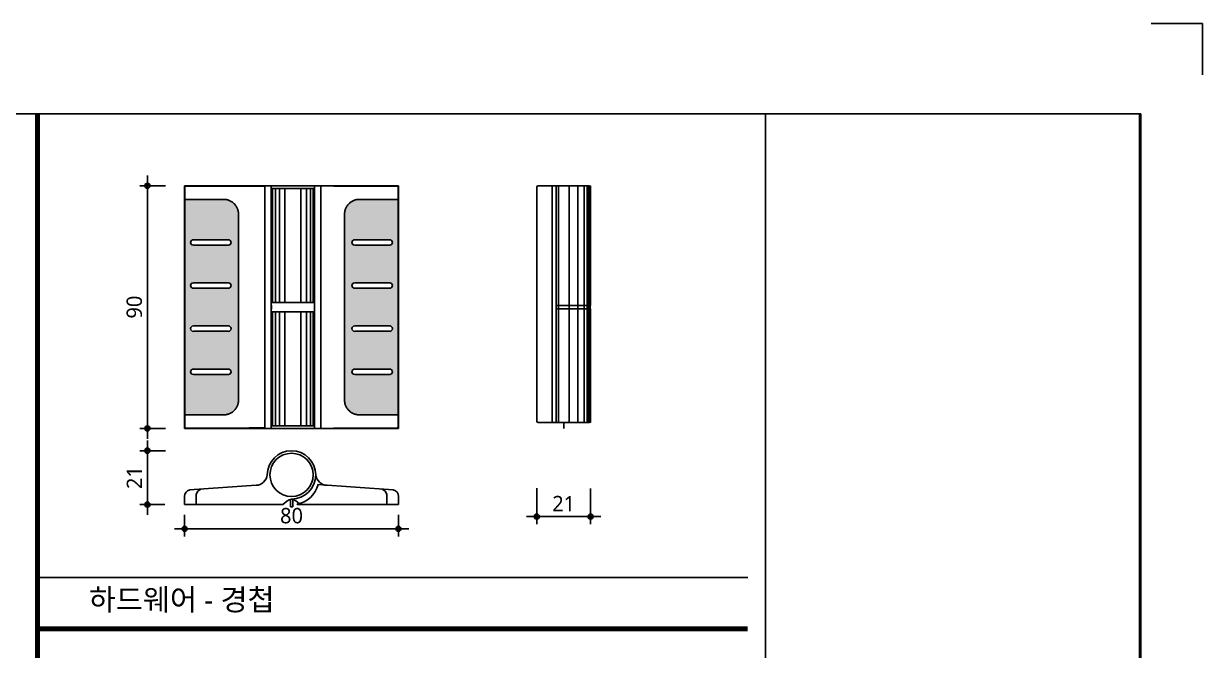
# Model space of a CAD drawing. Extents: x -256 to 8104, y -176 to 5714.
# Drawn here: x 5805 to 8104, y 4493 to 5714 of the extents above; entities that cross this region are included whole.
import ezdxf
from ezdxf.enums import TextEntityAlignment as Align

# ---------------------------------------------------------------- set-up
doc = ezdxf.new("R2010")
doc.units = 0
doc.header["$LTSCALE"] = 30
doc.layers.get('0').update_dxf_attribs({"linetype": 'CONTINUOUS'})
doc.layers.get('DEFPOINTS').update_dxf_attribs({"linetype": 'CONTINUOUS'})
for name, color, linetype in [('curior-0Line', 252, 'CONTINUOUS'), ('DIM', 7, 'CONTINUOUS'), ('TIT', 3, 'CONTINUOUS'), ('부자재', 4, 'CONTINUOUS'), ('해치', 8, 'CONTINUOUS')]:
    doc.layers.add(name, color=color, linetype=linetype)
doc.styles.add('돋움', font='malgun.ttf')
doc.dimstyles.new('10', dxfattribs={"dimscale": 10, "dimtxt": 3, "dimasz": 1, "dimexe": 1.5, "dimexo": 2, "dimgap": 1, "dimtad": 1, "dimdec": 0, "dimlunit": 6, "dimtxsty": '돋움', "dimblk": 'DIMDOT', "dimcen": -1, "dimdle": 1.5, "dimclrt": 3, "dimazin": 3, "dimtfac": 1, "dimtdec": 0, "dimtix": 1, "dimtmove": 2, "dimatfit": 3, "dimldrblk": 'DIMDOT', "dimarcsym": 0})

# ---------------------------------------------------------------- blocks, each defined once
blk = doc.blocks.new('DIMDOT')
at = {"linetype": 'Continuous'}
blk.add_line((-2, 0), (2, 0), dxfattribs=at)
for radius in [0.5, 0.25]:
    blk.add_circle((0, 0), radius, dxfattribs=at)
blk = doc.blocks.new('*D1217')
at = {"layer": 'DEFPOINTS', "color": 0}
for p in [(54574.8, -8388), (54519.8, -8861.1), (54574.8, -8861.1)]:
    blk.add_point(p, dxfattribs=at)
at = {"layer": 'DIM', "color": 0, "lineweight": -2, "ltscale": 10}
for p, q in [((54554.8, -8388), (54504.8, -8388)), ((54519.8, -8398), (54519.8, -8851.1)), ((54554.8, -8861.1), (54504.8, -8861.1))]:
    blk.add_line(p, q, dxfattribs=at)
at = {"layer": 'DIM', "color": 0, "lineweight": -2, "xscale": 10, "yscale": 10, "zscale": 10}
for p, rotation in [((54519.8, -8388), 90), ((54519.8, -8861.1), 270)]:
    blk.add_blockref('DIMDOT', p, dxfattribs=dict(at, rotation=rotation))
at = {"layer": 'DIM', "color": 3, "insert": (54494.3, -8624.6), "char_height": 30, "attachment_point": 5, "rotation": 90, "style": '돋움'}
blk.add_mtext('90', dxfattribs=at)
blk = doc.blocks.new('*D1218')
at = {"layer": 'DEFPOINTS', "color": 0}
for p in [(54592.4, -9009.4), (55009.5, -9009.4), (55009.5, -9056.7)]:
    blk.add_point(p, dxfattribs=at)
at = {"layer": 'DIM', "color": 0, "lineweight": -2, "ltscale": 10}
for p, q in [((54592.4, -9029.4), (54592.4, -9071.7)), ((55009.5, -9029.4), (55009.5, -9071.7)), ((54602.4, -9056.7), (54999.5, -9056.7))]:
    blk.add_line(p, q, dxfattribs=at)
at = {"layer": 'DIM', "color": 0, "lineweight": -2, "xscale": 10, "yscale": 10, "zscale": 10, "rotation": 180}
blk.add_blockref('DIMDOT', (54592.4, -9056.7), dxfattribs=at)
at = {"layer": 'DIM', "color": 0, "lineweight": -2, "xscale": 10, "yscale": 10, "zscale": 10}
blk.add_blockref('DIMDOT', (55009.5, -9056.7), dxfattribs=at)
at = {"layer": 'DIM', "color": 3, "insert": (54800.9, -9031.2), "char_height": 30, "attachment_point": 5, "style": '돋움'}
blk.add_mtext('80', dxfattribs=at)
blk = doc.blocks.new('*D1219')
at = {"layer": 'DEFPOINTS', "color": 0}
for p in [(54519.8, -8904.4), (54574.8, -8904.4), (54574.1, -9009.4)]:
    blk.add_point(p, dxfattribs=at)
at = {"layer": 'DIM', "color": 0, "lineweight": -2, "ltscale": 10}
for p, q in [((54554.8, -8904.4), (54504.8, -8904.4)), ((54519.8, -8999.4), (54519.8, -8914.4)), ((54554.1, -9009.4), (54504.8, -9009.4))]:
    blk.add_line(p, q, dxfattribs=at)
at = {"layer": 'DIM', "color": 0, "lineweight": -2, "xscale": 10, "yscale": 10, "zscale": 10}
for p, rotation in [((54519.8, -8904.4), 90), ((54519.8, -9009.4), 270)]:
    blk.add_blockref('DIMDOT', p, dxfattribs=dict(at, rotation=rotation))
at = {"layer": 'DIM', "color": 3, "insert": (54494.4, -8956.9), "char_height": 30, "attachment_point": 5, "rotation": 90, "style": '돋움'}
blk.add_mtext('21', dxfattribs=at)
blk = doc.blocks.new('*D1220')
at = {"layer": 'DEFPOINTS', "color": 0}
for p in [(55279.3, -8957.2), (55384.3, -8957.9), (55279.3, -9032.9)]:
    blk.add_point(p, dxfattribs=at)
at = {"layer": 'DIM', "color": 0, "lineweight": -2, "ltscale": 10}
for p, q in [((55279.3, -8977.2), (55279.3, -9047.9)), ((55384.3, -8977.9), (55384.3, -9047.9)), ((55374.3, -9032.9), (55289.3, -9032.9))]:
    blk.add_line(p, q, dxfattribs=at)
at = {"layer": 'DIM', "color": 0, "lineweight": -2, "xscale": 10, "yscale": 10, "zscale": 10, "rotation": 180}
blk.add_blockref('DIMDOT', (55279.3, -9032.9), dxfattribs=at)
at = {"layer": 'DIM', "color": 0, "lineweight": -2, "xscale": 10, "yscale": 10, "zscale": 10}
blk.add_blockref('DIMDOT', (55384.3, -9032.9), dxfattribs=at)
at = {"layer": 'DIM', "color": 3, "insert": (55331.8, -9007.5), "char_height": 30, "attachment_point": 5, "style": '돋움'}
blk.add_mtext('21', dxfattribs=at)
blk = doc.blocks.new('BASIC_45', base_point=(48473.5, -13786.3))
at = {"layer": '해치'}
h = blk.add_hatch(dxfattribs=at)
h.set_pattern_fill('DOTS', color=256, scale=2.628474)
h.set_pattern_definition([(0, (51630.654, -8053.001), (2.086351, 4.172702), [0, -4.172702])])
edge = h.paths.add_edge_path()
edge.add_line((54592.9, -8834.6), (54592.9, -8834.6))
edge.add_spline(control_points=[(54592.9, -8834.6), (54593.1, -8834.6), (54604.7, -8834.6)], knot_values=[-0.724312, -0.724312, -0.724312, 0.724312, 0.724312, 0.724312], weights=[1, 0.748956, 1], degree=2, periodic=0)
edge.add_line((54604.7, -8834.6), (54668.6, -8834.6))
edge.add_spline(control_points=[(54668.6, -8834.6), (54697.5, -8834.6), (54697.5, -8805.7)], knot_values=[-1.570796, -1.570796, -1.570796, 0, 0, 0], weights=[1, 0.707107, 1], degree=2, periodic=0)
edge.add_line((54697.5, -8805.7), (54697.5, -8443.5))
edge.add_spline(control_points=[(54697.5, -8443.5), (54697.5, -8414.6), (54668.6, -8414.6)], knot_values=[0, 0, 0, 1.570796, 1.570796, 1.570796], weights=[1, 0.707107, 1], degree=2, periodic=0)
edge.add_line((54668.6, -8414.6), (54604.7, -8414.6))
edge.add_spline(control_points=[(54604.7, -8414.6), (54593.1, -8414.6), (54592.9, -8414.6)], knot_values=[-0.724312, -0.724312, -0.724312, 0.724312, 0.724312, 0.724312], weights=[1, 0.748956, 1], degree=2, periodic=0)
edge.add_line((54592.9, -8414.6), (54592.9, -8834.6))
h.paths.add_polyline_path([(54677.8, -8493.3, -0.414214), (54683, -8498.6, -0.414214), (54677.8, -8503.8), (54609.4, -8503.8, -0.414214), (54604.2, -8498.6, -0.414214), (54609.4, -8493.3)], flags=16)
h.paths.add_polyline_path([(54677.8, -8577.3, -0.414214), (54683, -8582.6, -0.414214), (54677.8, -8587.8), (54609.4, -8587.8, -0.414214), (54604.2, -8582.6, -0.414214), (54609.4, -8577.3)], flags=16)
h.paths.add_polyline_path([(54677.8, -8661.3, -0.414214), (54683, -8666.6, -0.414214), (54677.8, -8671.8), (54609.4, -8671.8, -0.414214), (54604.2, -8666.6, -0.414214), (54609.4, -8661.3)], flags=16)
h.paths.add_polyline_path([(54677.8, -8745.3, -0.414214), (54683, -8750.6, -0.414214), (54677.8, -8755.9), (54609.4, -8755.9, -0.414214), (54604.2, -8750.6, -0.414214), (54609.4, -8745.3)], flags=16)
h = blk.add_hatch(dxfattribs=at)
h.set_pattern_fill('DOTS', color=256, scale=2.628474)
h.set_pattern_definition([(0, (51156.0365, -8053.001), (2.086351, 4.1727023), [0, -4.1727023])])
edge = h.paths.add_edge_path()
edge.add_spline(control_points=[(54904.3, -8443.5), (54904.3, -8414.6), (54933.2, -8414.6)], knot_values=[0, 0, 0, 1.570796, 1.570796, 1.570796], weights=[1, 0.707107, 1], degree=2, periodic=0)
edge.add_line((54933.2, -8414.6), (54997.1, -8414.6))
edge.add_spline(control_points=[(54997.1, -8414.6), (55008.7, -8414.6), (55008.9, -8414.6)], knot_values=[-0.724312, -0.724312, -0.724312, 0.724312, 0.724312, 0.724312], weights=[1, 0.748956, 1], degree=2, periodic=0)
edge.add_line((55009, -8414.6), (55009, -8834.6))
edge.add_line((55009, -8834.6), (55008.9, -8834.6))
edge.add_spline(control_points=[(55008.9, -8834.6), (55008.7, -8834.6), (54997.1, -8834.6)], knot_values=[-0.724312, -0.724312, -0.724312, 0.724312, 0.724312, 0.724312], weights=[1, 0.748956, 1], degree=2, periodic=0)
edge.add_line((54997.1, -8834.6), (54933.2, -8834.6))
edge.add_spline(control_points=[(54933.2, -8834.6), (54904.3, -8834.6), (54904.3, -8805.7)], knot_values=[-1.570796, -1.570796, -1.570796, 0, 0, 0], weights=[1, 0.707107, 1], degree=2, periodic=0)
edge.add_line((54904.3, -8805.7), (54904.3, -8443.5))
h.paths.add_polyline_path([(54924.1, -8493.3, 0.414214), (54918.8, -8498.6, 0.414214), (54924.1, -8503.8), (54992.4, -8503.8, 0.414214), (54997.7, -8498.6, 0.414214), (54992.4, -8493.3)], flags=16)
h.paths.add_polyline_path([(54924.1, -8577.3, 0.414214), (54918.8, -8582.6, 0.414214), (54924.1, -8587.8), (54992.4, -8587.8, 0.414214), (54997.7, -8582.6, 0.414214), (54992.4, -8577.3)], flags=16)
h.paths.add_polyline_path([(54924.1, -8661.3, 0.414214), (54918.8, -8666.6, 0.414214), (54924.1, -8671.8), (54992.4, -8671.8, 0.414214), (54997.7, -8666.6, 0.414214), (54992.4, -8661.3)], flags=16)
h.paths.add_polyline_path([(54924.1, -8745.3, 0.414214), (54918.8, -8750.6, 0.414214), (54924.1, -8755.9), (54992.4, -8755.9, 0.414214), (54997.7, -8750.6, 0.414214), (54992.4, -8745.3)], flags=16)
at = {"color": 2}
for p, q in [((56477.6, -8072), (56577.6, -8072)), ((56577.6, -8072), (56577.6, -8172)), ((55331.8, -8849.6), (55331.8, -8861.1))]:
    blk.add_line(p, q, dxfattribs=at)
at = {"color": 8}
blk.add_line((54305.4, -9151.5), (55690.7, -9151.5), dxfattribs=at)
at = {"color": 2}
for points in [[(48472.8, -8247.9), (55725.1, -8247.9), (55725.1, -13786.2), (48472.8, -13786.2)], [(48472.8, -8247.9), (55725.1, -8247.9), (55725.1, -13786.2), (48472.8, -13786.2)], [(48472.8, -8247.9), (56454.7, -8247.9), (56454.7, -13786.2), (48472.8, -13786.2)]]:
    blk.add_lwpolyline(points, close=True, dxfattribs=at)
at = {"color": 8, "const_width": 10}
for points in [[(54305.4, -13786.2), (54305.4, -8247.9)], [(54305.4, -9251.5), (55690.7, -9251.5)]]:
    blk.add_lwpolyline(points, dxfattribs=at)
at = {"layer": 'curior-0Line'}
blk.add_line((55725.1, -8247.9), (55725.1, -13785.4), dxfattribs=at)
blk.add_lwpolyline([(56457.5, -8247.9), (55725.1, -8247.9), (55725.1, -13786.2), (56457.5, -13786.2)], close=True, dxfattribs=at)
at = {"layer": '부자재'}
for p, q in [((54592.4, -8388), (54673.8, -8388)), ((54592.4, -8861.1), (54592.4, -8388)), ((54592.4, -8388), (54592.9, -8388.6)), ((54592.9, -8388.6), (54592.9, -8414.6)), ((54604.7, -8388.8), (54718.3, -8389)), ((54673.9, -8388.1), (54673.8, -8388)), ((54761.5, -8388.1), (54673.9, -8388.1)), ((54748.9, -8859.9), (54748.9, -8389.2)), ((54761.5, -8388.1), (54761.5, -8861.1)), ((54761.5, -8388.1), (54761.5, -8388.1)), ((54840.3, -8388.1), (54927.9, -8388.1)), ((54845.6, -8388.1), (54845.6, -8861.1)), ((54858.2, -8859.9), (54858.2, -8389.2)), ((54997.1, -8388.8), (54883.5, -8389)), ((54927.9, -8388.1), (54928.1, -8388)), ((55009.5, -8388), (54928.1, -8388)), ((55009.5, -8388), (55008.9, -8388.6)), ((55008.9, -8388.6), (55008.9, -8414.6)), ((55009.5, -8861.1), (55009.5, -8388)), ((55279.3, -8391), (55279.3, -8846.6)), ((55282.3, -8388), (55381.3, -8388)), ((55309.3, -8388), (55309.3, -8849.6)), ((55316.8, -8388), (55316.8, -8849.6)), ((55384.3, -8391), (55384.3, -8621.7)), ((54592.9, -8834.6), (54592.9, -8414.6)), ((54592.9, -8414.6), (54592.9, -8414.6)), ((54604.7, -8414.6), (54668.6, -8414.6)), ((54997.1, -8414.6), (54933.2, -8414.6)), ((55009, -8414.6), (55008.9, -8414.6)), ((55009, -8834.6), (55009, -8414.6)), ((54697.5, -8443.5), (54697.5, -8805.7)), ((54904.3, -8443.5), (54904.3, -8805.7)), ((54761.7, -8621), (54761.7, -8628.4)), ((55316.8, -8621.7), (55384.3, -8621.7)), ((55383.3, -8621.7), (55383.3, -8627.7)), ((55316.8, -8627.7), (55384.3, -8627.7)), ((55384.3, -8627.7), (55384.3, -8846.6)), ((54592.9, -8834.6), (54592.9, -8834.6)), ((54592.9, -8834.6), (54592.9, -8860.6)), ((54668.6, -8834.6), (54604.7, -8834.6)), ((54933.2, -8834.6), (54997.1, -8834.6)), ((55008.9, -8834.6), (55009, -8834.6)), ((55008.9, -8834.6), (55008.9, -8860.6)), ((55282.3, -8849.6), (55381.3, -8849.6)), ((54592.9, -8860.6), (54592.4, -8861.1)), ((54673.8, -8861.1), (54592.4, -8861.1)), ((54604.7, -8860.4), (54718.3, -8860.2)), ((54673.9, -8861.1), (54673.8, -8861.1)), ((54673.9, -8861.1), (54761.5, -8861.1)), ((54927.9, -8861.1), (54840.3, -8861.1)), ((54997.1, -8860.4), (54883.5, -8860.2)), ((54927.9, -8861.1), (54928.1, -8861.1)), ((54928.1, -8861.1), (55009.5, -8861.1)), ((55008.9, -8860.6), (55009.5, -8861.1)), ((54731.8, -8971.8), (54602.1, -8980.9)), ((54614.9, -8989.7), (54614.9, -9009.4)), ((54852.5, -8970.4), (54999.4, -8980.8)), ((54987, -8989.7), (54987, -9009.4)), ((54592.4, -8992.8), (54592.4, -9009.4)), ((54784.1, -9009.4), (54592.4, -9009.4)), ((54798.7, -8999.4), (54798.7, -9013.9)), ((54803.2, -8999.4), (54803.2, -9013.9)), ((54811.6, -9008.6), (54811.6, -9009.4)), ((54811.6, -9009.4), (55009.5, -9009.4)), ((55009.5, -8992.8), (55009.5, -9009.4)), ((54803.2, -9013.9), (54798.7, -9013.9))]:
    blk.add_line(p, q, dxfattribs=at)
blk.add_circle((54800.9, -8951.6), 42.1, dxfattribs=at)
for centre, radius, start, end in [((55282.3, -8391), 3, 90, 180), ((55381.3, -8391), 3, 0, 90), ((55282.3, -8846.6), 3, 180, 270), ((55381.3, -8846.6), 3, 270, 0), ((54800.9, -8951.6), 47.2, 270, 180), ((54730.6, -8948.6), 23.3, 272.9231, 352.4724), ((54871.2, -8948.6), 23.3, 187.5276, 267.0769), ((54605, -8993.1), 12.6, 101.7765, 181.6712), ((54630.2, -8994), 15.9, 113.4077, 164.5497), ((54802.6, -8957.9), 51.5, 280.084, 345.9792), ((54971.6, -8994), 15.9, 15.4503, 67.3004), ((54996.9, -8993.1), 12.6, 358.3288, 78.2235), ((54807.3, -9027.8), 29.6, 102.5267, 141.5475), ((54794.5, -9027.8), 29.6, 43.1003, 77.4733)]:
    blk.add_arc(centre, radius, start, end, dxfattribs=at)
for points, weights in [([(54604.7, -8388.8), (54593.1, -8388.8), (54592.9, -8388.6)], [1, 0.748955720789, 1]), ([(54748.9, -8389.2), (54735.4, -8389.1), (54718.3, -8389)], [1, 0.964784765128, 1]), ([(54761.5, -8388.1), (54761.5, -8388.1), (54761.5, -8388.1)], [1, 0.999924701899, 1]), ([(54997.1, -8388.8), (55008.7, -8388.8), (55008.9, -8388.6)], [1, 0.748955720789, 1]), ([(54592.9, -8414.6), (54593.1, -8414.6), (54604.7, -8414.6)], [1, 0.748955720789, 1]), ([(54697.5, -8443.5), (54697.5, -8414.6), (54668.6, -8414.6)], [1, 0.707106781187, 1]), ([(54904.3, -8443.5), (54904.3, -8414.6), (54933.2, -8414.6)], [1, 0.707106781187, 1]), ([(55008.9, -8414.6), (55008.7, -8414.6), (54997.1, -8414.6)], [1, 0.748955720789, 1]), ([(54761.5, -8628.4), (54761.5, -8628.4), (54761.5, -8628.4)], [1, 0.999862102782, 1]), ([(54668.6, -8834.6), (54697.5, -8834.6), (54697.5, -8805.7)], [1, 0.707106781187, 1]), ([(54933.2, -8834.6), (54904.3, -8834.6), (54904.3, -8805.7)], [1, 0.707106781187, 1]), ([(54604.7, -8834.6), (54593.1, -8834.6), (54592.9, -8834.6)], [1, 0.748955720789, 1]), ([(54997.1, -8834.6), (55008.7, -8834.6), (55008.9, -8834.6)], [1, 0.748955720789, 1]), ([(54592.9, -8860.6), (54593.1, -8860.4), (54604.7, -8860.4)], [1, 0.748955720789, 1]), ([(54718.3, -8860.2), (54735.4, -8860.1), (54748.9, -8859.9)], [1, 0.964784765128, 1]), ([(54761.5, -8861.2), (54761.5, -8861.2), (54761.5, -8861.2)], [1, 0.999734260157, 1]), ([(55008.9, -8860.6), (55008.7, -8860.4), (54997.1, -8860.4)], [1, 0.748955720789, 1])]:
    blk.add_rational_spline(points, weights, degree=2, dxfattribs=at)
for points, weights, knots in [([(54840.3, -8388.1), (54840.3, -8388.1), (54800.9, -8388.1), (54761.5, -8388.1), (54761.5, -8388.1)], [1, 0.707106781186, 1, 0.707106781186, 1], [-1.570796, -1.570796, -1.570796, 0, 0, 1.570796, 1.570796, 1.570796]), ([(54761.5, -8393.4), (54774.1, -8393.4), (54800.9, -8393.4), (54845.6, -8393.4), (54845.6, -8393.4)], [0.872453400774, 0.800943102543, 1, 0.707106781186, 1], [-1.067549, -1.067549, -1.067549, 0, 0, 1.570796, 1.570796, 1.570796]), ([(54845.6, -8615.7), (54845.6, -8615.7), (54805.5, -8615.7), (54775.6, -8615.7), (54761.5, -8615.7)], [1, 0.742797744768, 1, 0.794611058848, 0.917248923756], [-1.467114, -1.467114, -1.467114, 0, 0, 1.171564, 1.171564, 1.171564]), ([(54761.5, -8633.6), (54772.7, -8633.6), (54796.3, -8633.6), (54836.4, -8633.6), (54844.6, -8633.6)], [0.884455168565, 0.830422605945, 1, 0.742797744768, 1], [-0.967291, -0.967291, -0.967291, 0, 0, 1.467114, 1.467114, 1.467114]), ([(54761.5, -8861.2), (54761.5, -8861.2), (54800.9, -8861.2), (54840.3, -8861.2), (54840.3, -8861.2)], [1, 0.707106781186, 1, 0.707106781186, 1], [-1.570796, -1.570796, -1.570796, 0, 0, 1.570796, 1.570796, 1.570796]), ([(54845.6, -8856), (54845.6, -8856), (54800.9, -8856), (54774.1, -8856), (54761.5, -8856)], [1, 0.707106781186, 1, 0.800943102543, 0.872453400774], [-1.570796, -1.570796, -1.570796, 0, 0, 1.067549, 1.067549, 1.067549])]:
    blk.add_rational_spline(points, weights, degree=2, knots=knots, dxfattribs=at)
blk.add_open_spline([(54761.7, -8621), (54761.7, -8621), (54761.7, -8621), (54761.6, -8621), (54761.6, -8621), (54761.5, -8621)], degree=3, knots=[-0.00189331, -0.00189331, -0.00189331, -0.00189331, 0, 0, 0.05421316, 0.05421316, 0.05421316, 0.05421316], dxfattribs=at)
at = {"layer": '해치'}
for p, q in [((55321.4, -8849.6), (55321.4, -8388)), ((55342.4, -8849.6), (55342.4, -8388)), ((55359.4, -8849.6), (55359.4, -8388)), ((55372, -8849.6), (55372, -8388)), ((55377.6, -8849.6), (55377.6, -8388)), ((55380.4, -8849.6), (55380.4, -8388)), ((55382.4, -8849.6), (55382.4, -8388)), ((55383.5, -8849.6), (55383.5, -8388)), ((55383.9, -8621.7), (55383.9, -8388)), ((55384.1, -8621.7), (55384.1, -8388)), ((54764.1, -8393.4), (54764.1, -8615.7)), ((54769.4, -8393.4), (54769.4, -8615.7)), ((54777.3, -8393.4), (54777.3, -8615.7)), ((54787.8, -8393.4), (54787.8, -8615.7)), ((54819.3, -8393.4), (54819.3, -8615.7)), ((54829.8, -8393.4), (54829.8, -8615.7)), ((54837.7, -8393.4), (54837.7, -8615.7)), ((54843, -8393.4), (54843, -8615.7)), ((54677.8, -8493.3), (54609.4, -8493.3)), ((54677.8, -8503.8), (54609.4, -8503.8)), ((54924.1, -8493.3), (54992.4, -8493.3)), ((54924.1, -8503.8), (54992.4, -8503.8)), ((54677.8, -8577.3), (54609.4, -8577.3)), ((54677.8, -8587.8), (54609.4, -8587.8)), ((54924.1, -8577.3), (54992.4, -8577.3)), ((54924.1, -8587.8), (54992.4, -8587.8)), ((54764.1, -8633.6), (54764.1, -8856)), ((54769.4, -8633.6), (54769.4, -8856)), ((54777.3, -8633.6), (54777.3, -8856)), ((54787.8, -8633.6), (54787.8, -8856)), ((54819.3, -8633.6), (54819.3, -8856)), ((54829.8, -8633.6), (54829.8, -8856)), ((54837.7, -8633.6), (54837.7, -8856)), ((54843, -8633.6), (54843, -8856)), ((55383.9, -8849.6), (55383.9, -8627.7)), ((55384.1, -8849.6), (55384.1, -8627.7)), ((54677.8, -8661.3), (54609.4, -8661.3)), ((54924.1, -8661.3), (54992.4, -8661.3)), ((54677.8, -8671.8), (54609.4, -8671.8)), ((54924.1, -8671.8), (54992.4, -8671.8)), ((54677.8, -8745.3), (54609.4, -8745.3)), ((54677.8, -8755.9), (54609.4, -8755.9)), ((54924.1, -8745.3), (54992.4, -8745.3)), ((54924.1, -8755.9), (54992.4, -8755.9))]:
    blk.add_line(p, q, dxfattribs=at)
for centre, start, end in [((54609.4, -8498.6), 90, 180), ((54609.4, -8498.6), 180, 270), ((54677.8, -8498.6), 0, 90), ((54677.8, -8498.6), 270, 0), ((54924.1, -8498.6), 90, 180), ((54924.1, -8498.6), 180, 270), ((54992.4, -8498.6), 0, 90), ((54992.4, -8498.6), 270, 0), ((54609.4, -8582.6), 90, 180), ((54609.4, -8582.6), 180, 270), ((54677.8, -8582.6), 0, 90), ((54677.8, -8582.6), 270, 0), ((54924.1, -8582.6), 90, 180), ((54924.1, -8582.6), 180, 270), ((54992.4, -8582.6), 0, 90), ((54992.4, -8582.6), 270, 0), ((54609.4, -8666.6), 90, 180), ((54609.4, -8666.6), 180, 270), ((54677.8, -8666.6), 0, 90), ((54677.8, -8666.6), 270, 0), ((54924.1, -8666.6), 90, 180), ((54924.1, -8666.6), 180, 270), ((54992.4, -8666.6), 0, 90), ((54992.4, -8666.6), 270, 0), ((54609.4, -8750.6), 90, 180), ((54609.4, -8750.6), 180, 270), ((54677.8, -8750.6), 0, 90), ((54677.8, -8750.6), 270, 0), ((54924.1, -8750.6), 90, 180), ((54924.1, -8750.6), 180, 270), ((54992.4, -8750.6), 0, 90), ((54992.4, -8750.6), 270, 0)]:
    blk.add_arc(centre, 5.26, start, end, dxfattribs=at)
at = {"layer": 'TIT', "style": '돋움'}
blk.add_text('하드웨어 - 경첩', height=42, dxfattribs=at).set_placement((54767.9, -9215.8), align=Align.RIGHT)
at = {"layer": 'DIM', "ltscale": 10}
for base, p1, p2, angle, text, picture, middle in [((54519.8, -8861.1), (54574.8, -8388), (54574.8, -8861.1), 90, '90', '*D1217', (54494.3, -8624.6)), ((54519.8, -8904.4), (54574.1, -9009.4), (54574.8, -8904.4), 90, '21', '*D1219', (54494.4, -8956.9)), ((55279.3, -9032.9), (55384.3, -8957.9), (55279.3, -8957.2), 180, '21', '*D1220', (55331.8, -9007.5))]:
    dim = blk.add_linear_dim(base=base, p1=p1, p2=p2, angle=angle, text=text, dimstyle='10', override={"dimtxsty": '돋움'}, dxfattribs=at)
    dim.commit()
    dim.dimension.update_dxf_attribs({"geometry": picture, "text_midpoint": middle})
dim = blk.add_linear_dim(base=(55009.5, -9056.7), p1=(54592.4, -9009.4), p2=(55009.5, -9009.4), text='80', dimstyle='10', override={"dimtxsty": '돋움'}, dxfattribs=at)
dim.commit()
dim.dimension.update_dxf_attribs({"geometry": '*D1218', "text_midpoint": (54800.9, -9031.2)})

msp = doc.modelspace()

# ---------------------------------------------------------------- block references
msp.add_blockref('BASIC_45', (0, 0))

doc.saveas('drawing.dxf')
